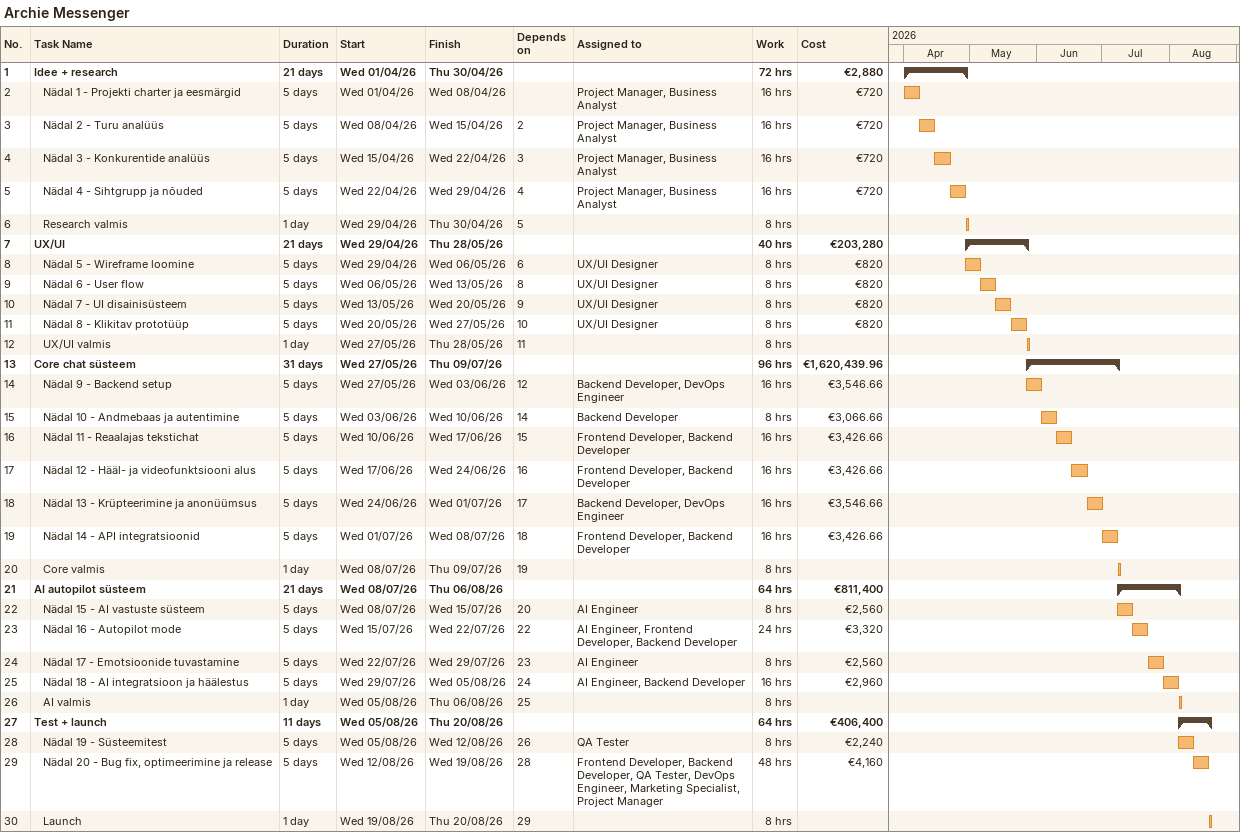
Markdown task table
Archie Messenger

| ID | Level | Task | Duration | Start | Finish | Predecessors | Resources | Work (h) | Cost (€) |
|---|---|---|---|---|---|---|---|---|---|
| 1 | 1 | **Idee + research** | 21d | 2026-04-01 | 2026-04-30 |  |  | 72 | 2880 |
| 2 | 2 | Nädal 1 - Projekti charter ja eesmärgid | 5d | 2026-04-01 | 2026-04-08 |  | Project Manager, Business Analyst | 16 | 720 |
| 3 | 2 | Nädal 2 - Turu analüüs | 5d | 2026-04-08 | 2026-04-15 | 2 | Project Manager, Business Analyst | 16 | 720 |
| 4 | 2 | Nädal 3 - Konkurentide analüüs | 5d | 2026-04-15 | 2026-04-22 | 3 | Project Manager, Business Analyst | 16 | 720 |
| 5 | 2 | Nädal 4 - Sihtgrupp ja nõuded | 5d | 2026-04-22 | 2026-04-29 | 4 | Project Manager, Business Analyst | 16 | 720 |
| 6 | 2 | Research valmis | 1d | 2026-04-29 | 2026-04-30 | 5 |  | 8 |  |
| 7 | 1 | **UX/UI** | 21d | 2026-04-29 | 2026-05-28 |  |  | 40 | 203280 |
| 8 | 2 | Nädal 5 - Wireframe loomine | 5d | 2026-04-29 | 2026-05-06 | 6 | UX/UI Designer | 8 | 820 |
| 9 | 2 | Nädal 6 - User flow | 5d | 2026-05-06 | 2026-05-13 | 8 | UX/UI Designer | 8 | 820 |
| 10 | 2 | Nädal 7 - UI disainisüsteem | 5d | 2026-05-13 | 2026-05-20 | 9 | UX/UI Designer | 8 | 820 |
| 11 | 2 | Nädal 8 - Klikitav prototüüp | 5d | 2026-05-20 | 2026-05-27 | 10 | UX/UI Designer | 8 | 820 |
| 12 | 2 | UX/UI valmis | 1d | 2026-05-27 | 2026-05-28 | 11 |  | 8 |  |
| 13 | 1 | **Core chat süsteem** | 31d | 2026-05-27 | 2026-07-09 |  |  | 96 | 1620439.96 |
| 14 | 2 | Nädal 9 - Backend setup | 5d | 2026-05-27 | 2026-06-03 | 12 | Backend Developer, DevOps Engineer | 16 | 3546.66 |
| 15 | 2 | Nädal 10 - Andmebaas ja autentimine | 5d | 2026-06-03 | 2026-06-10 | 14 | Backend Developer | 8 | 3066.66 |
| 16 | 2 | Nädal 11 - Reaalajas tekstichat | 5d | 2026-06-10 | 2026-06-17 | 15 | Frontend Developer, Backend Developer | 16 | 3426.66 |
| 17 | 2 | Nädal 12 - Hääl- ja videofunktsiooni alus | 5d | 2026-06-17 | 2026-06-24 | 16 | Frontend Developer, Backend Developer | 16 | 3426.66 |
| 18 | 2 | Nädal 13 - Krüpteerimine ja anonüümsus | 5d | 2026-06-24 | 2026-07-01 | 17 | Backend Developer, DevOps Engineer | 16 | 3546.66 |
| 19 | 2 | Nädal 14 - API integratsioonid | 5d | 2026-07-01 | 2026-07-08 | 18 | Frontend Developer, Backend Developer | 16 | 3426.66 |
| 20 | 2 | Core valmis | 1d | 2026-07-08 | 2026-07-09 | 19 |  | 8 |  |
| 21 | 1 | **AI autopilot süsteem** | 21d | 2026-07-08 | 2026-08-06 |  |  | 64 | 811400 |
| 22 | 2 | Nädal 15 - AI vastuste süsteem | 5d | 2026-07-08 | 2026-07-15 | 20 | AI Engineer | 8 | 2560 |
| 23 | 2 | Nädal 16 - Autopilot mode | 5d | 2026-07-15 | 2026-07-22 | 22 | AI Engineer, Frontend Developer, Backend Developer | 24 | 3320 |
| 24 | 2 | Nädal 17 - Emotsioonide tuvastamine | 5d | 2026-07-22 | 2026-07-29 | 23 | AI Engineer | 8 | 2560 |
| 25 | 2 | Nädal 18 - AI integratsioon ja häälestus | 5d | 2026-07-29 | 2026-08-05 | 24 | AI Engineer, Backend Developer | 16 | 2960 |
| 26 | 2 | AI valmis | 1d | 2026-08-05 | 2026-08-06 | 25 |  | 8 |  |
| 27 | 1 | **Test + launch** | 11d | 2026-08-05 | 2026-08-20 |  |  | 64 | 406400 |
| 28 | 2 | Nädal 19 - Süsteemitest | 5d | 2026-08-05 | 2026-08-12 | 26 | QA Tester | 8 | 2240 |
| 29 | 2 | Nädal 20 - Bug fix, optimeerimine ja release | 5d | 2026-08-12 | 2026-08-19 | 28 | Frontend Developer, Backend Developer, QA Tester, DevOps Engineer, Marketing Specialist, Project Manager | 48 | 4160 |
| 30 | 2 | Launch | 1d | 2026-08-19 | 2026-08-20 | 29 |  | 8 |  |
